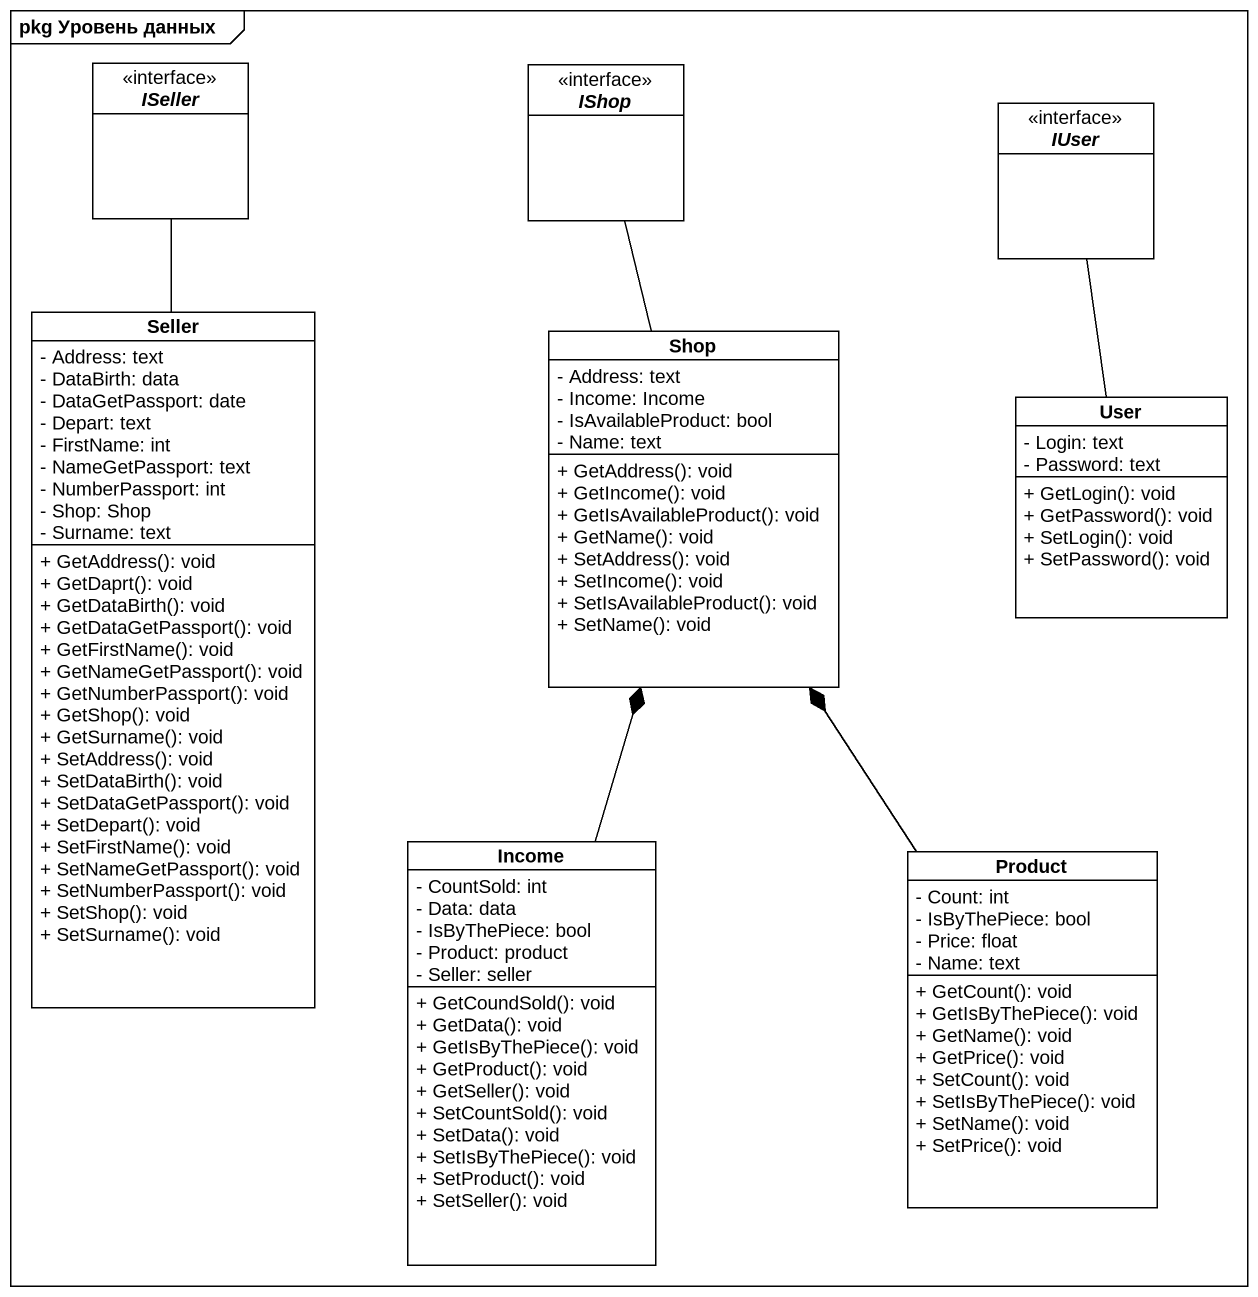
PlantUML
@startuml
mainframe pkg Уровень данных
hide circle
hide empty members
skinparam classAttributeIconSize 0
interface ISeller <<interface>>
interface IShop <<interface>>
interface IUser <<interface>>
class Seller {
  - Address: text
  - DataBirth: data
  - DataGetPassport: date
  - Depart: text
  - FirstName: int
  - NameGetPassport: text
  - NumberPassport: int
  - Shop: Shop
  - Surname: text
  + GetAddress(): void
  + GetDaprt(): void
  + GetDataBirth(): void
  + GetDataGetPassport(): void
  + GetFirstName(): void
  + GetNameGetPassport(): void
  + GetNumberPassport(): void
  + GetShop(): void
  + GetSurname(): void
  + SetAddress(): void
  + SetDataBirth(): void
  + SetDataGetPassport(): void
  + SetDepart(): void
  + SetFirstName(): void
  + SetNameGetPassport(): void
  + SetNumberPassport(): void
  + SetShop(): void
  + SetSurname(): void
}
class Shop {
  - Address: text
  - Income: Income
  - IsAvailableProduct: bool
  - Name: text
  + GetAddress(): void
  + GetIncome(): void
  + GetIsAvailableProduct(): void
  + GetName(): void
  + SetAddress(): void
  + SetIncome(): void
  + SetIsAvailableProduct(): void
  + SetName(): void
}
class User {
  - Login: text
  - Password: text
  + GetLogin(): void
  + GetPassword(): void
  + SetLogin(): void
  + SetPassword(): void
}
class Income {
  - CountSold: int
  - Data: data
  - IsByThePiece: bool
  - Product: product
  - Seller: seller
  + GetCoundSold(): void
  + GetData(): void
  + GetIsByThePiece(): void
  + GetProduct(): void
  + GetSeller(): void
  + SetCountSold(): void
  + SetData(): void
  + SetIsByThePiece(): void
  + SetProduct(): void
  + SetSeller(): void
}
class Product {
  - Count: int
  - IsByThePiece: bool
  - Price: float
  - Name: text
  + GetCount(): void
  + GetIsByThePiece(): void
  + GetName(): void
  + GetPrice(): void
  + SetCount(): void
  + SetIsByThePiece(): void
  + SetName(): void
  + SetPrice(): void
}
Seller -up- ISeller
Shop -up- IShop
User -up- IUser
Income -up-* Shop
Product -up-* Shop
@enduml
